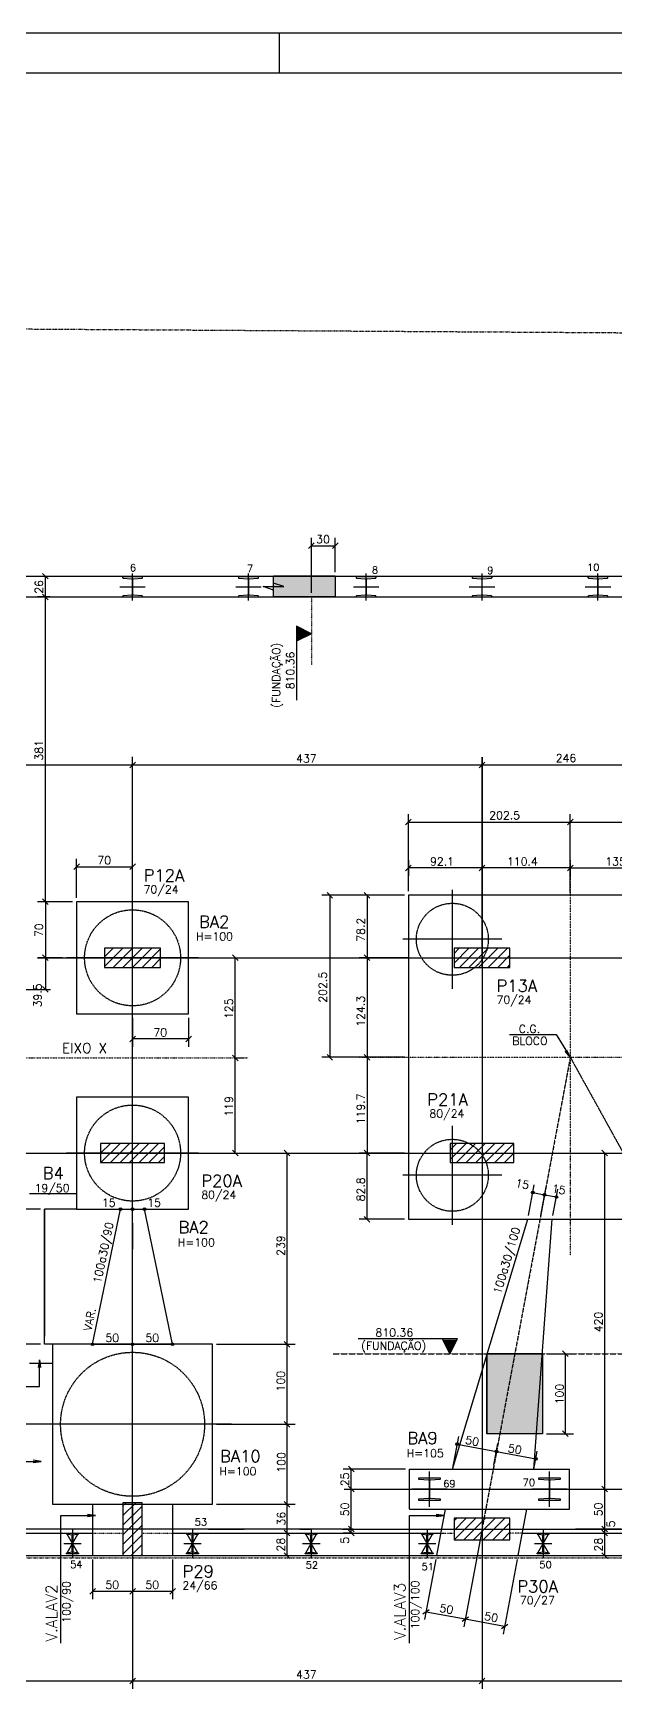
# Model space of a CAD drawing. Extents: x 1476 to 8419, y 491 to 3991.
# Drawn here: x 2855 to 3583, y 1927 to 3991 of the extents above; entities that cross this region are included whole.
import ezdxf

# ---------------------------------------------------------------- set-up
doc = ezdxf.new("R2010")
doc.units = 0
doc.header["$MEASUREMENT"] = 0
for name, pattern in [('ESTILO_TQS_0001', [1, 0.7, -0.3]), ('ESTILO_TQS_0003', [1.5, 0.5, -0.4, 0.1, -0.5]), ('ESTILO_TQS_0004', [2, 0.5, -0.4, 0.1, -0.4, 0.1, -0.5]), ('ESTILO_TQS_0005', [0.4, 0.3, -0.1])]:
    doc.linetypes.add(name, pattern=pattern)
for name, color, linetype in [('1', 1, 'CONTINUOUS'), ('2', 2, 'CONTINUOUS'), ('3', 3, 'CONTINUOUS'), ('4', 4, 'CONTINUOUS'), ('6', 6, 'CONTINUOUS'), ('7', 7, 'CONTINUOUS'), ('8', 8, 'CONTINUOUS'), ('9', 9, 'CONTINUOUS')]:
    doc.layers.add(name, color=color, linetype=linetype)
doc.styles.get("Standard").update_dxf_attribs({"font": 'ROMANS.SHX'})

msp = doc.modelspace()

# ---------------------------------------------------------------- linework, layer by layer
at = {"layer": '1', "linetype": 'Continuous'}
for p, q in [((2135.243498, 3311.858), (5280.567632, 3311.858)), ((2135.172214, 3285.858), (5279.108891, 3285.858)), ((2979.191, 2752.38764), (2979.191, 2917.32836)), ((3379.091, 2796.20523), (3379.091, 2919.91077)), ((3440.94377, 2858.058), (3317.23814, 2858.058)), ((3061.66136, 2834.858), (2896.72052, 2834.858)), ((2979.191, 2508.38764), (2979.191, 2673.32836)), ((3379.091, 2501.20523), (3379.091, 2624.91077)), ((3061.66136, 2590.858), (2896.72052, 2590.858)), ((3440.94377, 2563.058), (3317.23814, 2563.058)), ((2979.191115, 2128.15246), (2979.191115, 2375.56354)), ((3102.896655, 2251.858), (2855.485395, 2251.858)), ((2592.191, 2115.858), (2929.191115, 2115.858)), ((3029.191115, 2115.858), (3364.407314, 2115.858)), ((3466.11768, 2115.858), (3798.861799, 2115.858)), ((2557.191, 2087.858), (2967.191, 2087.858)), ((2991.191, 2087.858), (5771.408752, 2087.858))]:
    msp.add_line(p, q, dxfattribs=at)
msp.add_lwpolyline([(1475.633857, 490.679532), (8419.37979, 490.679532), (8419.37979, 3990.679532), (1475.633857, 3990.679532), (1475.633857, 490.679532)], dxfattribs=at)
at = {"layer": '2', "linetype": 'ESTILO_TQS_0003'}
for p, q in [((2668.026003, 3621.928393), (5894.646242, 3601.69005)), ((2401.704291, 2084.844574), (5872.187999, 2084.844574))]:
    msp.add_line(p, q, dxfattribs=at)
at = {"layer": '2', "linetype": 'Continuous'}
for p, q in [((3199.211585, 3346.40884), (3206.282653, 3353.479908)), ((3229.211585, 3346.40884), (3236.282653, 3353.479908)), ((2873.665854, 3308.322466), (2866.594786, 3315.393534)), ((2873.665854, 3282.322466), (2866.594786, 3289.393534)), ((2873.665854, 3282.322466), (2866.594786, 3289.393534)), ((2975.655466, 3072.33696), (2982.726534, 3079.408028)), ((2975.655466, 3072.33696), (2982.726534, 3079.408028)), ((3412.655466, 3072.33696), (3419.726534, 3079.408028)), ((3412.655466, 3072.33696), (3419.726534, 3079.408028)), ((3320.555466, 3000.985683), (3327.626534, 3008.05675)), ((3523.055466, 3000.985683), (3530.126534, 3008.05675)), ((3523.055466, 3000.985683), (3530.126534, 3008.05675)), ((2905.655466, 2945.181366), (2912.726534, 2952.252433)), ((2975.655466, 2945.181366), (2982.726534, 2952.252433)), ((3327.626534, 2950.799303), (3320.555466, 2943.728235)), ((3419.726534, 2950.799303), (3412.655466, 2943.728235)), ((3419.726534, 2950.799303), (3412.655466, 2943.728235)), ((3530.126534, 2950.799303), (3523.055466, 2943.728235)), ((3523.055466, 2943.728235), (3530.126534, 2950.799303)), ((3222.348446, 2916.593534), (3229.419514, 2909.522466)), ((3268.957812, 2916.593534), (3276.02888, 2909.522466)), ((2873.665854, 2901.322466), (2866.594786, 2908.393534)), ((2866.595366, 2908.393534), (2873.666434, 2901.322466)), ((2866.595366, 2838.393534), (2873.666434, 2831.322466)), ((2866.595366, 2838.393534), (2873.666434, 2831.322466)), ((3111.16934, 2831.322466), (3104.098272, 2838.393534)), ((3111.16934, 2831.322466), (3104.098272, 2838.393534)), ((3268.957812, 2838.393534), (3276.02888, 2831.322466)), ((3268.957812, 2838.393534), (3276.02888, 2831.322466)), ((2866.595366, 2798.893534), (2873.666434, 2791.822466)), ((2982.726534, 2737.132595), (2975.655466, 2730.061528)), ((3052.726534, 2737.132595), (3045.655466, 2730.061528)), ((3111.16934, 2706.322466), (3104.098272, 2713.393534)), ((3111.16934, 2706.322466), (3104.098272, 2713.393534)), ((3222.348446, 2714.093534), (3229.419514, 2707.022466)), ((3268.957812, 2714.093534), (3276.02888, 2707.022466)), ((3268.957812, 2714.093534), (3276.02888, 2707.022466)), ((3111.16934, 2587.322466), (3104.098272, 2594.393534)), ((3111.16934, 2587.322466), (3104.098272, 2594.393534)), ((3111.16934, 2587.322466), (3104.098272, 2594.393534)), ((3175.998687, 2587.322466), (3168.927619, 2594.393534)), ((3175.998687, 2587.322466), (3168.927619, 2594.393534)), ((3175.998687, 2587.322466), (3168.927619, 2594.393534)), ((3268.957812, 2594.393534), (3276.02888, 2587.322466)), ((3276.02888, 2587.322466), (3268.957812, 2594.393534)), ((3573.200164, 2587.322466), (3566.129096, 2594.393534)), ((3573.200164, 2587.322466), (3566.129096, 2594.393534)), ((3276.02888, 2504.522466), (3268.957812, 2511.593534)), ((3175.998687, 2348.322466), (3168.927619, 2355.393534)), ((3175.998687, 2348.322466), (3168.927619, 2355.393534)), ((3524.051813, 2336.525487), (3516.980745, 2343.596554)), ((3175.998687, 2248.322466), (3168.927619, 2255.393534)), ((3175.998687, 2248.322466), (3168.927619, 2255.393534)), ((3524.051813, 2236.526511), (3516.980745, 2243.597579)), ((3256.169619, 2192.322466), (3249.098551, 2199.393534)), ((3256.169619, 2167.322466), (3249.098551, 2174.393534)), ((3256.169619, 2167.322466), (3249.098551, 2174.393534)), ((3573.200164, 2167.322466), (3566.129096, 2174.393534)), ((3573.200164, 2167.322466), (3566.129096, 2174.393534)), ((3573.200164, 2167.322466), (3566.129096, 2174.393534)), ((3175.998687, 2148.322466), (3168.927619, 2155.393534)), ((3175.998687, 2148.322466), (3168.927619, 2155.393534)), ((3175.998687, 2112.322466), (3168.927619, 2119.393534)), ((3175.998687, 2112.322466), (3168.927619, 2119.393534)), ((3256.169619, 2117.322466), (3249.098551, 2124.393534)), ((3256.169619, 2117.322466), (3249.098551, 2124.393534)), ((3256.169619, 2112.322466), (3249.098551, 2119.393534)), ((3573.200164, 2117.322466), (3566.129096, 2124.393534)), ((3573.200164, 2117.322466), (3566.129096, 2124.393534)), ((3573.200164, 2112.322466), (3566.129096, 2119.393534)), ((3573.200164, 2112.322466), (3566.129096, 2119.393534)), ((3175.998687, 2084.322466), (3168.927619, 2091.393534)), ((3573.200164, 2084.322466), (3566.129096, 2091.393534)), ((2925.655581, 2039.677022), (2932.726649, 2046.74809)), ((2975.655466, 2039.677022), (2982.726534, 2046.74809)), ((2975.655466, 2039.677022), (2982.726534, 2046.74809)), ((3025.655581, 2039.677022), (3032.726649, 2046.74809)), ((3342.046238, 2014.834037), (3350.289746, 2020.494831)), ((3391.205006, 2005.702833), (3399.448514, 2011.363627)), ((3391.205006, 2005.702833), (3399.448514, 2011.363627)), ((3440.364365, 1996.57152), (3448.607873, 2002.232314)), ((2975.655466, 1927.592239), (2982.726534, 1934.663307)), ((2975.655466, 1927.592239), (2982.726534, 1934.663307)), ((3412.655466, 1927.592239), (3419.726534, 1934.663307)), ((3412.655466, 1927.592239), (3419.726534, 1934.663307))]:
    msp.add_line(p, q, dxfattribs=at)
for centre, radius in [((3479.678106, 2541.488461), 1.665), ((3479.678106, 2541.488461), 0.83), ((3494.422454, 2538.728025), 1.665), ((3494.422454, 2538.728025), 1.665), ((3494.422454, 2538.728025), 0.83), ((3494.422454, 2538.728025), 0.83), ((2964.191115, 2520.858), 1.665), ((2964.191115, 2520.858), 0.83), ((2979.191, 2520.858), 1.665), ((2979.191, 2520.858), 1.665), ((2979.191, 2520.858), 0.83), ((2979.191, 2520.858), 0.83), ((2994.191115, 2520.858), 1.665), ((2994.191115, 2520.858), 0.83), ((3509.166175, 2535.967706), 1.665), ((3509.166175, 2535.967706), 0.83), ((2929.191115, 2351.858), 1.665), ((2929.191115, 2351.858), 0.83), ((2979.191, 2351.858), 1.665), ((2979.191, 2351.858), 1.665), ((2979.191, 2351.858), 0.83), ((2979.191, 2351.858), 0.83), ((3029.191115, 2351.858), 1.665), ((3029.191115, 2351.858), 0.83), ((3385.189857, 2226.980431), 1.665), ((3385.189857, 2226.980431), 0.83), ((3434.21117, 2217.874778), 1.665), ((3434.21117, 2217.874778), 1.665), ((3434.21117, 2217.874778), 0.83), ((3434.21117, 2217.874778), 0.83), ((3483.508268, 2208.717897), 1.665), ((3483.508268, 2208.717897), 0.83)]:
    msp.add_circle(centre, radius, dxfattribs=at)
at = {"layer": '3', "linetype": 'Continuous'}
for p, q in [((3162.420141, 3990.679532), (3162.420141, 3940.680032)), ((3183.99711, 3249.35076), (3183.99711, 3157.069078)), ((3202.747119, 3239.97576), (3183.99711, 3249.35076)), ((3202.747119, 3239.97576), (3183.99711, 3230.600742)), ((3185.669324, 3231.43684), (3185.669324, 3248.514698)), ((3187.341485, 3232.272939), (3187.341485, 3247.678599)), ((3189.013681, 3233.109037), (3189.013681, 3246.842537)), ((3190.685842, 3233.945099), (3190.685842, 3246.006439)), ((3192.358002, 3234.781197), (3192.358038, 3245.170341)), ((3194.030199, 3235.617296), (3194.030199, 3244.334278)), ((3195.702404, 3236.453394), (3195.702368, 3243.49818)), ((3197.374609, 3237.289492), (3197.374565, 3242.662082)), ((3199.04677, 3238.12559), (3199.04677, 3241.825984)), ((3200.718931, 3238.961653), (3200.718931, 3240.989868)), ((2944.191, 2823.982847), (2967.066153, 2846.858)), ((2944.191, 2836.003662), (2955.045338, 2846.858)), ((2955.086968, 2822.858), (2979.086968, 2846.858)), ((2967.107783, 2822.858), (2991.107783, 2846.858)), ((2979.128599, 2822.858), (3003.128599, 2846.858)), ((2991.149414, 2822.858), (3014.191, 2845.899586)), ((3003.170229, 2822.858), (3014.191, 2833.878771)), ((3381.191, 2828.233497), (3399.815503, 2846.858)), ((3381.191, 2840.254312), (3387.794688, 2846.858)), ((3387.836318, 2822.858), (3411.836318, 2846.858)), ((3399.857133, 2822.858), (3423.857133, 2846.858)), ((3411.877949, 2822.858), (3435.877949, 2846.858)), ((3423.898764, 2822.858), (3447.898764, 2846.858)), ((3435.919579, 2822.858), (3451.191, 2838.129421)), ((3447.940395, 2822.858), (3451.191, 2826.108605)), ((2939.191, 2590.587357), (2951.461643, 2602.858)), ((2939.191, 2602.608172), (2939.440828, 2602.858)), ((2939.482458, 2578.858), (2963.482458, 2602.858)), ((2951.503274, 2578.858), (2975.503274, 2602.858)), ((2963.524089, 2578.858), (2987.524089, 2602.858)), ((2975.544904, 2578.858), (2999.544904, 2602.858)), ((2987.56572, 2578.858), (3011.56572, 2602.858)), ((3376.191, 2582.817192), (3396.231808, 2602.858)), ((3376.191, 2594.838007), (3384.210993, 2602.858)), ((3384.252624, 2578.858), (3408.252624, 2602.858)), ((3396.273439, 2578.858), (3420.273439, 2602.858)), ((3408.294254, 2578.858), (3432.294254, 2602.858)), ((3420.31507, 2578.858), (3444.31507, 2602.858)), ((3432.335885, 2578.858), (3456.191, 2602.713115)), ((2999.586535, 2578.858), (3019.191, 2598.462465)), ((3011.60735, 2578.858), (3019.191, 2586.44165)), ((3444.3567, 2578.858), (3456.191, 2590.6923)), ((2909.191, 2539.858), (2850.191, 2539.858)), ((2909.191, 2520.858), (2869.191, 2520.858)), ((2929.191115, 2351.858), (2964.191115, 2520.858)), ((3029.191115, 2351.858), (2994.191115, 2520.858)), ((3379.363334, 2195.858), (3473.419256, 2508.058)), ((3481.100686, 2195.858), (3503.940921, 2508.058)), ((3385.347172, 2358.812054), (3261.484886, 2358.812054)), ((3375.972172, 2340.062045), (3366.597154, 2358.812054)), ((3367.433253, 2357.13984), (3384.51111, 2357.13984)), ((3368.269351, 2355.467679), (3383.675012, 2355.467679)), ((3369.105449, 2353.795483), (3382.838949, 2353.795483)), ((3375.972172, 2340.062045), (3385.347172, 2358.812054)), ((2879.191, 2351.858), (2869.191, 2351.858)), ((3369.941512, 2352.123322), (3382.002851, 2352.123322)), ((3370.77761, 2350.451162), (3381.166753, 2350.451126)), ((3371.613708, 2348.778965), (3380.330691, 2348.778965)), ((3372.449806, 2347.10676), (3379.494592, 2347.106796)), ((3373.285904, 2345.434555), (3378.658494, 2345.434599)), ((3374.122002, 2343.762394), (3377.822396, 2343.762394)), ((3374.958065, 2342.090233), (3376.98628, 2342.090233)), ((2879.191, 2327.858), (2850.191, 2327.858)), ((3325.551542, 2195.858), (3525.551692, 2195.858)), ((3325.551542, 2145.858), (3325.551542, 2195.858)), ((3525.551692, 2145.858), (3525.551692, 2195.858)), ((2929.191115, 2151.858), (2929.191115, 2087.858)), ((2967.191, 2137.754746), (2983.294254, 2153.858)), ((2967.191, 2149.775561), (2971.273439, 2153.858)), ((2967.191, 2125.73393), (2991.191, 2149.73393)), ((3029.191115, 2151.858), (3029.191115, 2087.858)), ((2967.191, 2113.713115), (2991.191, 2137.713115)), ((2967.191, 2101.6923), (2991.191, 2125.6923)), ((3325.551542, 2145.858), (3525.551692, 2145.858)), ((3369.979729, 2145.858), (3359.206393, 2087.858)), ((3381.191, 2119.005396), (3396.543604, 2134.358)), ((3381.191, 2131.026211), (3384.522789, 2134.358)), ((3381.56442, 2107.358), (3408.56442, 2134.358)), ((3393.585235, 2107.358), (3420.585235, 2134.358)), ((3405.60605, 2107.358), (3432.60605, 2134.358)), ((3417.626866, 2107.358), (3444.626866, 2134.358)), ((3429.647681, 2107.358), (3451.191, 2128.901319)), ((3471.690084, 2145.858), (3460.916769, 2087.858)), ((2967.191, 2089.671485), (2991.191, 2113.671485)), ((3441.668496, 2107.358), (3451.191, 2116.880504)), ((2977.398331, 2087.858), (2991.191, 2101.650669)), ((2989.419146, 2087.858), (2991.191, 2089.629854))]:
    msp.add_line(p, q, dxfattribs=at)
at = {"layer": '3', "linetype": 'ESTILO_TQS_0004'}
for p, q in [((3202.747119, 3285.858), (3202.747119, 3200.787316)), ((3526.591, 2956.848067), (3526.591, 2463.261838)), ((3262.493346, 2710.558), (3836.359533, 2710.558)), ((2929.191115, 2115.858), (2967.191, 2115.858)), ((2991.191, 2115.858), (3029.191115, 2115.858)), ((3364.407314, 2115.858), (3381.191, 2115.858)), ((3466.11768, 2115.858), (3451.191, 2115.858))]:
    msp.add_line(p, q, dxfattribs=at)
at = {"layer": '3', "linetype": 'Continuous'}
for points in [[(3729.091, 2508.058), (3729.091, 2913.058), (3324.091, 2913.058), (3324.091, 2508.058), (3729.091, 2508.058)], [(3049.191, 2764.858), (3049.191, 2904.858), (2909.191, 2904.858), (2909.191, 2764.858), (3049.191, 2764.858)], [(3049.191, 2520.858), (3049.191, 2660.858), (2909.191, 2660.858), (2909.191, 2520.858), (3049.191, 2520.858)], [(2869.191, 2351.858), (2869.191, 2520.858), (2869.191, 2361.858)], [(2879.191, 2151.858), (3079.191, 2151.858), (3079.191, 2351.858), (2879.191, 2351.858), (2879.191, 2151.858)]]:
    msp.add_lwpolyline(points, dxfattribs=at)
at = {"layer": '3', "linetype": 'ESTILO_TQS_0001'}
for centre, radius in [((2979.191, 2834.858), 60), ((3379.091, 2858.058), 45), ((2979.191, 2590.858), 60), ((3379.091, 2563.058), 45), ((2979.191115, 2251.858), 90)]:
    msp.add_circle(centre, radius, dxfattribs=at)
at = {"layer": '6', "linetype": 'Continuous'}
for p, q in [((2991.690986, 3310.863803), (2966.690986, 3310.863803)), ((2966.690986, 3310.863803), (2966.690986, 3310.109715)), ((2967.173917, 3309.501076), (2978.314555, 3308.436529)), ((2978.797486, 3307.829033), (2978.797486, 3288.899715)), ((2979.190986, 3281.514998), (2979.190986, 3315.212608)), ((2979.584486, 3288.899715), (2979.584486, 3307.82789)), ((2980.067417, 3308.436529), (2991.208055, 3309.501076)), ((2991.690986, 3310.109715), (2991.690986, 3310.863803)), ((3136.690986, 3310.865248), (3111.690986, 3310.865248)), ((3111.690986, 3310.865248), (3111.690986, 3310.111161)), ((3112.173917, 3309.502522), (3123.314555, 3308.437974)), ((3123.797486, 3307.830479), (3123.797486, 3288.901161)), ((3124.190986, 3281.516443), (3124.190986, 3315.214053)), ((3124.584486, 3288.901161), (3124.584486, 3307.829335)), ((3125.067417, 3308.437974), (3136.208055, 3309.502522)), ((3136.690986, 3310.111161), (3136.690986, 3310.865248)), ((3232.747119, 3311.858), (3155.514566, 3311.858)), ((3232.747119, 3311.858), (3232.747119, 3285.858)), ((3283.690986, 3310.866714), (3258.690986, 3310.866714)), ((3258.690986, 3310.866714), (3258.690986, 3310.112627)), ((3259.173917, 3309.503988), (3270.314555, 3308.43944)), ((3270.797486, 3307.831944), (3270.797486, 3288.902627)), ((3271.190986, 3281.517909), (3271.190986, 3315.215519)), ((3271.584486, 3288.902627), (3271.584486, 3307.830801)), ((3272.067417, 3308.43944), (3283.208055, 3309.503988)), ((3283.690986, 3310.112627), (3283.690986, 3310.866714)), ((3428.690986, 3310.86816), (3403.690986, 3310.86816)), ((3403.690986, 3310.86816), (3403.690986, 3310.114072)), ((3404.173917, 3309.505433), (3415.314555, 3308.440886)), ((3415.797486, 3307.83339), (3415.797486, 3288.904072)), ((3416.190986, 3281.519355), (3416.190986, 3315.216965)), ((3416.584486, 3288.904072), (3416.584486, 3307.832247)), ((3417.067417, 3308.440886), (3428.208055, 3309.505433)), ((3428.690986, 3310.114072), (3428.690986, 3310.86816)), ((3573.690986, 3310.869605), (3548.690986, 3310.869605)), ((3548.690986, 3310.869605), (3548.690986, 3310.115518)), ((3549.173917, 3309.506879), (3560.314555, 3308.442331)), ((3560.797486, 3307.834836), (3560.797486, 3288.905518)), ((3561.190986, 3281.5208), (3561.190986, 3315.21841)), ((3561.584486, 3288.905518), (3561.584486, 3307.833692)), ((3562.067417, 3308.442331), (3573.208055, 3309.506879)), ((3573.690986, 3310.115518), (3573.690986, 3310.869605)), ((2963.282017, 3298.363803), (2995.099956, 3298.363803)), ((2966.690986, 3286.61789), (2966.690986, 3285.863803)), ((2966.690986, 3285.863803), (2991.690986, 3285.863803)), ((2978.314555, 3288.291076), (2967.173917, 3287.226529)), ((2991.208055, 3287.226529), (2980.067417, 3288.291076)), ((2991.690986, 3285.863803), (2991.690986, 3286.61789)), ((3108.282017, 3298.365248), (3140.099956, 3298.365248)), ((3111.690986, 3286.619335), (3111.690986, 3285.865248)), ((3111.690986, 3285.865248), (3136.690986, 3285.865248)), ((3123.314555, 3288.292522), (3112.173917, 3287.227974)), ((3136.208055, 3287.227974), (3125.067417, 3288.292522)), ((3136.690986, 3285.865248), (3136.690986, 3286.619335)), ((3232.747119, 3285.858), (3155.514566, 3285.858)), ((3255.282017, 3298.366714), (3287.099956, 3298.366714)), ((3258.690986, 3286.620801), (3258.690986, 3285.866714)), ((3258.690986, 3285.866714), (3283.690986, 3285.866714)), ((3270.314555, 3288.293988), (3259.173917, 3287.22944)), ((3283.208055, 3287.22944), (3272.067417, 3288.293988)), ((3283.690986, 3285.866714), (3283.690986, 3286.620801)), ((3400.282017, 3298.36816), (3432.099956, 3298.36816)), ((3403.690986, 3286.622247), (3403.690986, 3285.86816)), ((3403.690986, 3285.86816), (3428.690986, 3285.86816)), ((3415.314555, 3288.295433), (3404.173917, 3287.230886)), ((3428.208055, 3287.230886), (3417.067417, 3288.295433)), ((3428.690986, 3285.86816), (3428.690986, 3286.622247)), ((3545.282016, 3298.369605), (3577.099956, 3298.369605)), ((3548.690986, 3286.623692), (3548.690986, 3285.869605)), ((3548.690986, 3285.869605), (3573.690986, 3285.869605)), ((3560.314555, 3288.296879), (3549.173917, 3287.232331)), ((3573.208055, 3287.232331), (3562.067417, 3288.296879)), ((3573.690986, 3285.869605), (3573.690986, 3286.623692)), ((3491.759678, 2340.062045), (3422.054654, 2340.062045)), ((3422.054654, 2340.062045), (3422.054654, 2240.062045)), ((3491.759678, 2340.062045), (3491.759678, 2240.062045)), ((3491.759678, 2240.062045), (3422.054654, 2240.062045)), ((3350.551542, 2148.782986), (3350.551542, 2192.933014)), ((3350.551542, 2148.782986), (3350.551542, 2192.933014)), ((3500.551692, 2148.782986), (3500.551692, 2192.933014)), ((3500.551692, 2148.782986), (3500.551692, 2192.933014)), ((3372.626557, 2170.858), (3328.476528, 2170.858)), ((3364.324882, 2184.613), (3336.778202, 2184.613)), ((3336.778202, 2184.613), (3336.778202, 2183.921502)), ((3337.22105, 2183.36338), (3349.729515, 2182.38719)), ((3350.172363, 2181.830116), (3350.172363, 2159.886932)), ((3350.894042, 2159.886932), (3350.894042, 2181.829068)), ((3351.33689, 2182.38719), (3363.882035, 2183.36338)), ((3364.324882, 2183.921502), (3364.324882, 2184.613)), ((3522.626706, 2170.858), (3478.476678, 2170.858)), ((3514.325032, 2184.613), (3486.778352, 2184.613)), ((3486.778352, 2184.613), (3486.778352, 2183.921502)), ((3487.2212, 2183.36338), (3499.729665, 2182.38719)), ((3500.172512, 2181.830116), (3500.172512, 2159.886932)), ((3500.894191, 2159.886932), (3500.894191, 2181.829068)), ((3501.337039, 2182.38719), (3513.882184, 2183.36338)), ((3514.325032, 2183.921502), (3514.325032, 2184.613)), ((3336.778202, 2157.794498), (3336.778202, 2157.103)), ((3336.778202, 2157.103), (3364.324882, 2157.103)), ((3349.729515, 2159.32881), (3337.22105, 2158.35262)), ((3363.882035, 2158.35262), (3351.33689, 2159.32881)), ((3364.324882, 2157.103), (3364.324882, 2157.794498)), ((3486.778352, 2157.794498), (3486.778352, 2157.103)), ((3486.778352, 2157.103), (3514.325032, 2157.103)), ((3499.729665, 2159.32881), (3487.2212, 2158.35262)), ((3513.882184, 2158.35262), (3501.337039, 2159.32881)), ((3514.325032, 2157.103), (3514.325032, 2157.794498)), ((2896.691, 2115.093012), (2896.691, 2115.847099)), ((2896.691, 2115.847099), (2911.691, 2115.847099)), ((2903.314569, 2113.419825), (2897.173931, 2114.484373)), ((2897.547492, 2091.274586), (2910.834508, 2114.419612)), ((2910.834508, 2091.274586), (2897.547492, 2114.419612)), ((2903.7975, 2092.881869), (2903.7975, 2112.811186)), ((2904.191, 2120.195904), (2904.191, 2085.498294)), ((2904.5845, 2112.811186), (2904.5845, 2092.883012)), ((2911.208069, 2114.484373), (2905.067431, 2113.419825)), ((2911.691, 2115.847099), (2911.691, 2115.093012)), ((3046.691, 2115.093012), (3046.691, 2115.847099)), ((3046.691, 2115.847099), (3061.691, 2115.847099)), ((3053.314569, 2113.419825), (3047.173931, 2114.484373)), ((3047.547492, 2091.274586), (3060.834508, 2114.419612)), ((3060.834508, 2091.274586), (3047.547492, 2114.419612)), ((3053.7975, 2092.881869), (3053.7975, 2112.811186)), ((3054.191, 2120.195904), (3054.191, 2085.498294)), ((3054.5845, 2112.811186), (3054.5845, 2092.883012)), ((3061.208069, 2114.484373), (3055.067431, 2113.419825)), ((3061.691, 2115.847099), (3061.691, 2115.093012)), ((3195.190253, 2115.081568), (3195.190253, 2115.835655)), ((3195.190253, 2115.835655), (3210.190253, 2115.835655)), ((3201.813822, 2113.408381), (3195.673184, 2114.472929)), ((3196.046745, 2091.263142), (3209.33376, 2114.408168)), ((3209.33376, 2091.263142), (3196.046745, 2114.408168)), ((3202.296753, 2092.870425), (3202.296753, 2112.799742)), ((3202.690253, 2120.18446), (3202.690253, 2085.48685)), ((3203.083753, 2112.799742), (3203.083753, 2092.871568)), ((3209.707322, 2114.472929), (3203.566684, 2113.408381)), ((3210.190253, 2115.835655), (3210.190253, 2115.081568)), ((3340.190253, 2115.081568), (3340.190253, 2115.835655)), ((3340.190253, 2115.835655), (3355.190253, 2115.835655)), ((3346.813822, 2113.408381), (3340.673184, 2114.472929)), ((3341.046745, 2091.263142), (3354.33376, 2114.408168)), ((3354.33376, 2091.263142), (3341.046745, 2114.408168)), ((3347.296753, 2092.870425), (3347.296753, 2112.799742)), ((3347.690253, 2120.18446), (3347.690253, 2085.48685)), ((3348.083753, 2112.799742), (3348.083753, 2092.871568)), ((3354.707322, 2114.472929), (3348.566684, 2113.408381)), ((3355.190253, 2115.835655), (3355.190253, 2115.081568)), ((3485.200718, 2115.10434), (3485.200718, 2115.858427)), ((3485.200718, 2115.858427), (3500.200718, 2115.858427)), ((3491.824287, 2113.431153), (3485.683649, 2114.495701)), ((3486.057211, 2091.285914), (3499.344226, 2114.43094)), ((3499.344226, 2091.285914), (3486.057211, 2114.43094)), ((3492.307218, 2092.893197), (3492.307218, 2112.822514)), ((3492.700718, 2120.207232), (3492.700718, 2085.509622)), ((3493.094218, 2112.822514), (3493.094218, 2092.89434)), ((3499.717787, 2114.495701), (3493.577149, 2113.431153)), ((3500.200718, 2115.858427), (3500.200718, 2115.10434)), ((2893.28203, 2102.847099), (2915.09997, 2102.847099)), ((2896.691, 2089.847099), (2896.691, 2090.601186)), ((2911.691, 2089.847099), (2896.691, 2089.847099)), ((2897.173931, 2091.209825), (2903.314569, 2092.274373)), ((2905.067431, 2092.274373), (2911.208069, 2091.209825)), ((2911.691, 2090.601186), (2911.691, 2089.847099)), ((3043.28203, 2102.847099), (3065.09997, 2102.847099)), ((3046.691, 2089.847099), (3046.691, 2090.601186)), ((3061.691, 2089.847099), (3046.691, 2089.847099)), ((3047.173931, 2091.209825), (3053.314569, 2092.274373)), ((3055.067431, 2092.274373), (3061.208069, 2091.209825)), ((3061.691, 2090.601186), (3061.691, 2089.847099)), ((3191.781283, 2102.835655), (3213.599222, 2102.835655)), ((3195.190253, 2089.835655), (3195.190253, 2090.589742)), ((3210.190253, 2089.835655), (3195.190253, 2089.835655)), ((3195.673184, 2091.198381), (3201.813822, 2092.262929)), ((3203.566684, 2092.262929), (3209.707322, 2091.198381)), ((3210.190253, 2090.589742), (3210.190253, 2089.835655)), ((3336.781283, 2102.835655), (3358.599222, 2102.835655)), ((3340.190253, 2089.835655), (3340.190253, 2090.589742)), ((3355.190253, 2089.835655), (3340.190253, 2089.835655)), ((3340.673184, 2091.198381), (3346.813822, 2092.262929)), ((3348.566684, 2092.262929), (3354.707322, 2091.198381)), ((3355.190253, 2090.589742), (3355.190253, 2089.835655)), ((3481.791749, 2102.858427), (3503.609688, 2102.858427)), ((3485.200718, 2089.858427), (3485.200718, 2090.612514)), ((3500.200718, 2089.858427), (3485.200718, 2089.858427)), ((3485.683649, 2091.221153), (3491.824287, 2092.285701)), ((3493.577149, 2092.285701), (3499.717787, 2091.221153)), ((3500.200718, 2090.612514), (3500.200718, 2089.858427))]:
    msp.add_line(p, q, dxfattribs=at)
msp.add_lwpolyline([(1625.636324, 540.681107), (8369.384196, 540.681107), (8369.384196, 3940.680032), (1625.636324, 3940.680032), (1625.636324, 540.681107)], dxfattribs=at)
for centre, radius, start, end in [((2967.315986, 3310.109715), 0.625, 180, 256.861226), ((2978.172485, 3307.827888), 0.625002, 359.895004, 76.861148), ((2980.209486, 3307.82789), 0.625, 103.138774, 180), ((2991.065986, 3310.109715), 0.625, 283.138774, 0), ((3112.315986, 3310.111161), 0.625, 180, 256.861226), ((3123.172485, 3307.829333), 0.625002, 359.895004, 76.861148), ((3125.209486, 3307.829335), 0.625, 103.138774, 180), ((3136.065986, 3310.111161), 0.625, 283.138774, 0), ((3259.315986, 3310.112627), 0.625, 180, 256.861226), ((3270.172485, 3307.830799), 0.625002, 359.895004, 76.861148), ((3272.209486, 3307.830801), 0.625, 103.138774, 180), ((3283.065986, 3310.112627), 0.625, 283.138774, 0), ((3404.315986, 3310.114072), 0.625, 180, 256.861226), ((3415.172485, 3307.832245), 0.625002, 359.895004, 76.861148), ((3417.209486, 3307.832247), 0.625, 103.138774, 180), ((3428.065986, 3310.114072), 0.625, 283.138774, 0), ((3549.315986, 3310.115518), 0.625, 180, 256.861226), ((3560.172485, 3307.83369), 0.625002, 359.895004, 76.861148), ((3562.209486, 3307.833692), 0.625, 103.138774, 180), ((3573.065986, 3310.115518), 0.625, 283.138774, 0), ((2967.315986, 3286.61789), 0.625, 103.138774, 180), ((2978.172486, 3288.899715), 0.625, 283.138774, 0), ((2980.209486, 3288.899715), 0.625, 180, 256.861226), ((2991.065986, 3286.61789), 0.625, 0, 76.861226), ((3112.315986, 3286.619335), 0.625, 103.138774, 180), ((3123.172486, 3288.901161), 0.625, 283.138774, 0), ((3125.209486, 3288.901161), 0.625, 180, 256.861226), ((3136.065986, 3286.619335), 0.625, 0, 76.861226), ((3259.315986, 3286.620801), 0.625, 103.138774, 180), ((3270.172486, 3288.902627), 0.625, 283.138774, 0), ((3272.209486, 3288.902627), 0.625, 180, 256.861226), ((3283.065986, 3286.620801), 0.625, 0, 76.861226), ((3404.315986, 3286.622247), 0.625, 103.138774, 180), ((3415.172486, 3288.904072), 0.625, 283.138774, 0), ((3417.209486, 3288.904072), 0.625, 180, 256.861226), ((3428.065986, 3286.622247), 0.625, 0, 76.861226), ((3549.315986, 3286.623692), 0.625, 103.138774, 180), ((3560.172486, 3288.905518), 0.625, 283.138774, 0), ((3562.209486, 3288.905518), 0.625, 180, 256.861226), ((3573.065986, 3286.623692), 0.625, 0, 76.861226), ((3337.351327, 2183.921502), 0.573125, 180, 256.861226), ((3349.599237, 2181.829066), 0.573127, 359.895004, 76.861148), ((3351.467167, 2181.829068), 0.573125, 103.138774, 180), ((3363.751757, 2183.921502), 0.573125, 283.138774, 0), ((3487.351477, 2183.921502), 0.573125, 180, 256.861226), ((3499.599386, 2181.829066), 0.573127, 359.895004, 76.861148), ((3501.467316, 2181.829068), 0.573125, 103.138774, 180), ((3513.751907, 2183.921502), 0.573125, 283.138774, 0), ((3337.351327, 2157.794498), 0.573125, 103.138774, 180), ((3349.599238, 2159.886932), 0.573125, 283.138774, 0), ((3351.467167, 2159.886932), 0.573125, 180, 256.861226), ((3363.751757, 2157.794498), 0.573125, 0, 76.861226), ((3487.351477, 2157.794498), 0.573125, 103.138774, 180), ((3499.599387, 2159.886932), 0.573125, 283.138774, 0), ((3501.467316, 2159.886932), 0.573125, 180, 256.861226), ((3513.751907, 2157.794498), 0.573125, 0, 76.861226), ((2897.316, 2115.093012), 0.625, 180, 256.861226), ((2903.1725, 2112.811186), 0.625, 0, 76.861226), ((2905.2095, 2112.811186), 0.625, 103.138774, 180), ((2911.066, 2115.093012), 0.625, 283.138774, 0), ((3047.316, 2115.093012), 0.625, 180, 256.861226), ((3053.1725, 2112.811186), 0.625, 0, 76.861226), ((3055.2095, 2112.811186), 0.625, 103.138774, 180), ((3061.066, 2115.093012), 0.625, 283.138774, 0), ((3195.815253, 2115.081568), 0.625, 180, 256.861226), ((3201.671753, 2112.799742), 0.625, 0, 76.861226), ((3203.708753, 2112.799742), 0.625, 103.138774, 180), ((3209.565253, 2115.081568), 0.625, 283.138774, 0), ((3340.815253, 2115.081568), 0.625, 180, 256.861226), ((3346.671753, 2112.799742), 0.625, 0, 76.861226), ((3348.708753, 2112.799742), 0.625, 103.138774, 180), ((3354.565253, 2115.081568), 0.625, 283.138774, 0), ((3485.825718, 2115.10434), 0.625, 180, 256.861226), ((3491.682218, 2112.822514), 0.625, 0, 76.861226), ((3493.719218, 2112.822514), 0.625, 103.138774, 180), ((3499.575718, 2115.10434), 0.625, 283.138774, 0), ((2897.316, 2090.601186), 0.625, 103.138774, 180), ((2903.172499, 2092.883014), 0.625002, 283.138852, 0.104996), ((2905.2095, 2092.883012), 0.625, 180, 256.861226), ((2911.066, 2090.601186), 0.625, 0, 76.861226), ((3047.316, 2090.601186), 0.625, 103.138774, 180), ((3053.172499, 2092.883014), 0.625002, 283.138852, 0.104996), ((3055.2095, 2092.883012), 0.625, 180, 256.861226), ((3061.066, 2090.601186), 0.625, 0, 76.861226), ((3195.815253, 2090.589742), 0.625, 103.138774, 180), ((3201.671751, 2092.87157), 0.625002, 283.138852, 0.104996), ((3203.708753, 2092.871568), 0.625, 180, 256.861226), ((3209.565253, 2090.589742), 0.625, 0, 76.861226), ((3340.815253, 2090.589742), 0.625, 103.138774, 180), ((3346.671751, 2092.87157), 0.625002, 283.138852, 0.104996), ((3348.708753, 2092.871568), 0.625, 180, 256.861226), ((3354.565253, 2090.589742), 0.625, 0, 76.861226), ((3485.825718, 2090.612514), 0.625, 103.138774, 180), ((3491.682217, 2092.894342), 0.625002, 283.138852, 0.104996), ((3493.719218, 2092.89434), 0.625, 180, 256.861226), ((3499.575718, 2090.612514), 0.625, 0, 76.861226)]:
    msp.add_arc(centre, radius, start, end, dxfattribs=at)
at = {"layer": '7', "linetype": 'Continuous'}
for points in [[(2944.191, 2822.858), (3014.191, 2822.858), (3014.191, 2846.858), (2944.191, 2846.858), (2944.191, 2822.858)], [(3381.191, 2822.858), (3451.191, 2822.858), (3451.191, 2846.858), (3381.191, 2846.858), (3381.191, 2822.858)], [(2939.191, 2578.858), (3019.191, 2578.858), (3019.191, 2602.858), (2939.191, 2602.858), (2939.191, 2578.858)], [(3376.191, 2578.858), (3456.191, 2578.858), (3456.191, 2602.858), (3376.191, 2602.858), (3376.191, 2578.858)], [(2967.191, 2087.858), (2991.191, 2087.858), (2991.191, 2153.858), (2967.191, 2153.858), (2967.191, 2087.858)], [(3381.191, 2107.358), (3451.191, 2107.358), (3451.191, 2134.358), (3381.191, 2134.358), (3381.191, 2107.358)]]:
    msp.add_lwpolyline(points, dxfattribs=at)
at = {"layer": '8', "linetype": 'Continuous'}
for points in [[(3232.747119, 3285.858), (3155.514566, 3285.858), (3155.514566, 3311.858), (3232.747119, 3311.858), (3232.747119, 3285.858)], [(3422.054654, 2340.062045), (3491.759678, 2340.062045), (3491.759678, 2240.062045), (3422.054654, 2240.062045), (3422.054654, 2340.062045)]]:
    msp.add_lwpolyline(points, dxfattribs=at)
for points in [[(3155.514566, 3285.858), (3155.514566, 3311.858), (3232.747119, 3285.858)], [(3155.514566, 3311.858), (3232.747119, 3311.858), (3232.747119, 3285.858)], [(3232.747119, 3285.858), (3232.747119, 3285.858), (3232.747119, 3311.858)], [(3422.054654, 2340.062045), (3491.759678, 2340.062045), (3491.759678, 2240.062045)], [(3422.054654, 2340.062045), (3491.759678, 2240.062045), (3422.054654, 2240.062045)], [(3422.054654, 2340.062045), (3422.054654, 2240.062045), (3422.054654, 2340.062045)]]:
    msp.add_solid(points, dxfattribs=at)
at = {"layer": '9', "linetype": 'Continuous'}
for p, q in [((3202.747119, 3290.858), (3202.747119, 3359.944374)), ((3202.747119, 3349.944374), (3232.747119, 3349.944374)), ((3232.747119, 3316.858), (3232.747119, 3359.944374)), ((2870.13032, 3285.858), (2870.13032, 3311.858)), ((2875.574925, 3285.858), (2860.13032, 3285.858)), ((2870.13032, 2904.858), (2870.13032, 3285.858)), ((2542.191, 3075.872494), (2979.191, 3075.872494)), ((2979.191, 2148.858), (2979.191, 3085.872494)), ((2979.191, 3075.872494), (3416.191, 3075.872494)), ((3416.191, 3075.872494), (3662.191, 3075.872494)), ((3324.091, 2918.058), (3324.091, 3014.521217)), ((3526.591, 2916.658), (3526.591, 3014.521217)), ((3324.091, 3004.521217), (3526.591, 3004.521217)), ((3526.591, 3004.521217), (3729.091, 3004.521217)), ((3416.191, 2983.221651), (3416.191, 2937.263769)), ((2909.191, 2909.858), (2909.191, 2958.716899)), ((2979.191, 2909.858), (2979.191, 2958.716899)), ((3324.091, 2956.891584), (3324.091, 2937.263769)), ((3416.191, 2966.397247), (3416.191, 2957.263769)), ((3526.591, 2956.848067), (3526.591, 2957.263769)), ((3526.591, 2952.263769), (3526.591, 2937.263769)), ((2909.191, 2948.716899), (2979.191, 2948.716899)), ((3416.191, 2947.263769), (3324.091, 2947.263769)), ((3526.591, 2947.263769), (3416.191, 2947.263769)), ((3526.591, 2947.263769), (3662.191, 2947.263769)), ((3319.091, 2913.058), (3215.88398, 2913.058)), ((3225.88398, 2913.058), (3225.88398, 2710.558)), ((3319.091, 2913.058), (3262.493346, 2913.058)), ((3272.493346, 2913.058), (3272.493346, 2834.858)), ((2899.191, 2904.858), (2860.13032, 2904.858)), ((2904.191, 2904.858), (2860.1309, 2904.858)), ((2870.1309, 2904.858), (2870.1309, 2834.858)), ((2891.720526, 2834.858), (2860.1309, 2834.858)), ((2860.186681, 2834.858), (3456.191, 2834.858)), ((2870.1309, 2834.858), (2870.1309, 2795.358)), ((3107.633806, 2709.858), (3107.633806, 2834.858)), ((3323.891, 2834.858), (3262.493346, 2834.858)), ((3288.309626, 2834.858), (3262.493346, 2834.858)), ((3272.493346, 2834.858), (3272.493346, 2710.558)), ((3416.191, 2827.858), (3416.191, 2120.858)), ((3456.191, 2834.858), (3960.350798, 2834.858)), ((2507.191, 2795.358), (2876.596043, 2795.358)), ((2979.191, 2759.858), (2979.191, 2723.597062)), ((3049.191, 2759.858), (3049.191, 2723.597062)), ((3049.191, 2733.597062), (2979.191, 2733.597062)), ((3107.633806, 2590.858), (3107.633806, 2709.858)), ((3108.012188, 2709.858), (3117.633806, 2709.858)), ((3319.091, 2710.558), (3215.88398, 2710.558)), ((3273.98868, 2710.558), (3262.493346, 2710.558)), ((3272.493346, 2710.558), (3272.493346, 2590.858)), ((2834.258958, 2590.858), (3533.116337, 2590.858)), ((3172.463153, 2351.858), (3172.463153, 2590.858)), ((3278.71256, 2590.858), (3262.493346, 2590.858)), ((3319.091, 2590.858), (3262.493346, 2590.858)), ((3272.493346, 2508.058), (3272.493346, 2590.858)), ((3533.116337, 2590.858), (3952.357882, 2590.858)), ((3559.160808, 2590.858), (3579.66463, 2590.858)), ((3569.66463, 2170.858), (3569.66463, 2590.858)), ((3474.339369, 2512.97261), (3481.518332, 2551.317681)), ((3479.678106, 2541.488461), (3494.422454, 2538.728025)), ((3489.600526, 2512.97261), (3496.262681, 2548.557245)), ((3494.422454, 2538.728025), (3509.166175, 2535.967706)), ((3504.861034, 2512.97261), (3511.006401, 2545.796926)), ((2864.191, 2520.858), (2778.828212, 2520.858)), ((2964.191115, 2520.858), (2979.191, 2520.858)), ((2979.191, 2520.858), (2994.191115, 2520.858)), ((2979.191, 2503.38764), (2979.191, 2470.828711)), ((3319.091, 2508.058), (3262.493346, 2508.058)), ((2864.191, 2351.858), (2778.828212, 2351.858)), ((2929.191115, 2351.858), (2979.191, 2351.858)), ((2979.191, 2351.858), (3029.191115, 2351.858)), ((3084.191, 2351.858), (3182.463153, 2351.858)), ((3172.463153, 2251.858), (3172.463153, 2351.858)), ((3496.759678, 2340.061021), (3530.516279, 2340.061021)), ((3520.516279, 2240.062045), (3520.516279, 2340.061021)), ((2874.191, 2251.858), (2778.828212, 2251.858)), ((3084.191, 2251.858), (3182.463153, 2251.858)), ((3172.463153, 2151.858), (3172.463153, 2251.858)), ((3379.217695, 2195.073895), (3387.01614, 2236.735362)), ((3496.759678, 2240.062045), (3530.516279, 2240.062045)), ((3385.052411, 2227.005962), (3434.21117, 2217.874778)), ((3431.034704, 2200.773913), (3436.037421, 2227.706604)), ((3434.21117, 2217.874778), (3483.508268, 2208.717897)), ((3481.100686, 2195.858), (3485.276494, 2218.162893)), ((3320.551542, 2195.858), (3242.634085, 2195.858)), ((3252.634085, 2170.858), (3252.634085, 2195.858)), ((3243.674891, 2170.858), (4135.263358, 2170.858)), ((3248.674891, 2170.858), (3262.634085, 2170.858)), ((3252.634085, 2120.858), (3252.634085, 2170.858)), ((3569.66463, 2120.858), (3569.66463, 2170.858)), ((2979.191, 2148.858), (2979.191, 1921.127773)), ((3084.191, 2151.858), (3182.463153, 2151.858)), ((3172.463153, 2115.858), (3172.463153, 2151.858)), ((3416.191, 2129.358), (3416.191, 1921.127773)), ((3241.480825, 2120.858), (2695.388435, 2120.858)), ((3074.082311, 2120.858), (3118.673091, 2120.858)), ((3172.463153, 2087.858), (3172.463153, 2115.858)), ((3188.286737, 2120.858), (3202.928579, 2120.858)), ((3241.480825, 2120.858), (4165.254573, 2120.858)), ((3254.985598, 2120.858), (3242.634085, 2120.858)), ((3254.732098, 2115.858), (3242.634085, 2115.858)), ((3252.634085, 2115.858), (3252.634085, 2120.858)), ((3416.191, 2120.858), (3393.500506, 1998.701404)), ((3590.124939, 2120.858), (3533.116337, 2120.858)), ((3569.66463, 2115.858), (3569.66463, 2120.858)), ((3569.66463, 2087.858), (3569.66463, 2115.858)), ((2929.191115, 2082.858), (2929.191115, 2033.212556)), ((3029.191115, 2082.858), (3029.191115, 2033.212556)), ((3358.293266, 2082.942087), (3344.341738, 2007.832608)), ((3460.003642, 2082.942087), (3442.659865, 1989.570091)), ((2929.191115, 2043.212556), (2979.191, 2043.212556)), ((2979.191, 2052.652802), (2979.191, 2033.212556)), ((2979.191, 2043.212556), (3029.191115, 2043.212556)), ((3346.167992, 2017.664434), (3395.32676, 2008.53323)), ((3395.32676, 2008.53323), (3444.486119, 1999.401917)), ((2542.191, 1931.127773), (2979.191, 1931.127773)), ((2979.191, 1931.127773), (3416.191, 1931.127773)), ((3416.191, 1931.127773), (3853.191, 1931.127773))]:
    msp.add_line(p, q, dxfattribs=at)
at = {"layer": '9', "linetype": 'ESTILO_TQS_0004'}
msp.add_line((1923.998097, 2709.858), (3124.151569, 2709.858), dxfattribs=at)
at = {"layer": '9', "linetype": 'ESTILO_TQS_0005'}
for p, q in [((3526.591, 2710.558), (3416.191, 2120.858)), ((3526.591, 2710.558), (3853.191, 2120.858)), ((3230.253018, 2340.062045), (4383.402999, 2340.062045))]:
    msp.add_line(p, q, dxfattribs=at)
at = {"layer": '9', "linetype": 'Continuous'}
for points in [[(3155.514566, 3285.858), (3155.514566, 3294.524683), (3142.514566, 3298.858), (3168.514565, 3298.858), (3155.514566, 3303.191342), (3155.514566, 3311.858)], [(3416.191, 2822.858), (3416.191, 3085.502691), (3416.191, 2822.858), (3416.191, 3085.502691), (3416.191, 2822.858)], [(3450.723798, 2739.164128), (3508.747937, 2739.164128), (3526.591, 2710.558), (3520.236436, 2718.279368), (3526.591, 2710.558), (3522.4514, 2719.660951)], [(2795.456486, 2298.903936), (2862.624949, 2298.903936), (2862.624949, 2332.587824), (2863.930211, 2322.673376), (2862.624949, 2332.587824), (2861.319687, 2322.673376)], [(2794.135001, 2205.56583), (2864.834606, 2205.56583), (2854.920157, 2204.260568), (2864.834606, 2205.56583), (2854.920157, 2206.871092)], [(2889.314399, 1978.436193), (2889.314399, 2137.800653), (2932.627092, 2137.800653), (2922.712643, 2136.495391), (2932.627092, 2137.800653), (2922.712643, 2139.105914)], [(3325.459333, 1978.436193), (3325.459333, 2137.800653), (3368.772026, 2137.800653), (3358.857577, 2136.495391), (3368.772026, 2137.800653), (3358.857577, 2139.105914)]]:
    msp.add_lwpolyline(points, dxfattribs=at)

# ---------------------------------------------------------------- texts
at = {"layer": '2', "linetype": 'Continuous'}
for s, p in [('30', (3208.747119, 3352.944374)), ('437', (3183.691, 3078.872494)), ('246', (3508.414154, 3079.561954)), ('202.5', (3425.163442, 3007.939154)), ('70', (2935.191, 2951.716899)), ('92.1', (3351.141, 2950.263769)), ('110.4', (3447.391, 2950.263769)), ('135.6', (3570.391, 2950.263769)), ('70', (3005.191, 2736.597062)), ('15', (2940.857785, 2523.858)), ('15', (2997.524445, 2523.858)), ('50', (2945.191058, 2354.858)), ('50', (2995.191058, 2354.858)), ('810.36', (3282.959208, 2361.508447)), ('50', (2945.191058, 2046.212556)), ('50', (2995.191058, 2046.212556)), ('437', (3183.691, 1934.127773))]:
    msp.add_text(s, height=10, dxfattribs=at).set_placement(p)
for s, rotation, p in [('26', 90, (2867.13032, 3289.858)), ('(FUNDAÇÃO)', 90, (3163.808632, 3147.359135)), ('810.36', 90, (3181.450545, 3170.401633)), ('381', 90, (2867.13032, 3081.358)), ('70', 90, (2867.1309, 2860.858)), ('78.2', 90, (3269.493346, 2854.958)), ('202.5', 90, (3222.062711, 2778.774045)), ('39.5', 90, (2865.48938, 2772.954044)), ('124.3', 90, (3269.493346, 2748.708)), ('125', 90, (3104.633806, 2758.358)), ('119.7', 90, (3269.493346, 2626.708)), ('119', 90, (3104.633806, 2636.358)), ('82.8', 90, (3269.493346, 2530.458)), ('15', 349.395845, (3457.29533, 2548.731088)), ('15', 349.395845, (3502.944079, 2542.072027)), ('239', 90, (3169.463153, 2462.358)), ('420', 90, (3566.66463, 2366.858)), ('100', 90, (3169.463153, 2292.858)), ('100', 90, (3518.146449, 2276.800013)), ('50', 349.4773, (3394.632392, 2227.746164)), ('100', 90, (3170.216429, 2191.329603)), ('50', 349.4773, (3448.024325, 2217.439967)), ('25', 90, (3249.634085, 2174.358)), ('50', 90, (3249.634085, 2136.858)), ('50', 90, (3566.66463, 2136.858)), ('36', 90, (3170.077336, 2125.353987)), ('5', 90, (3582.163042, 2123.017208)), ('28', 90, (3169.463153, 2092.858)), ('5', 90, (3249.634085, 2102.52467)), ('28', 90, (3566.66463, 2092.858)), ('50', 349.47728, (3362.446609, 2017.692008)), ('50', 349.47728, (3418.410223, 2007.552668))]:
    msp.add_text(s, height=10, rotation=rotation, dxfattribs=at).set_placement(p)
at = {"layer": '3', "linetype": 'Continuous'}
for s, height, p in [('6', 9, (2975.71931, 3317.894067)), ('7', 9, (3122.097003, 3316.894067)), ('8', 9, (3278.496273, 3315.084832)), ('9', 9, (3422.567296, 3314.562971)), ('10', 9, (3547.512765, 3318.34436)), ('70/24', 10, (2992.997044, 2915.41022)), ('BA2', 15, (3062.230309, 2872.4742)), ('H=100', 10, (3058.496764, 2856.59929)), ('70/24', 10, (3434.330469, 2777.501289)), ('C.G.', 10, (3462.225857, 2741.006564)), ('BLOCO', 10, (3453.964089, 2725.988924)), ('80/24', 10, (3350.426408, 2635.169698)), ('19/50', 10, (2856.66295, 2542.06531)), ('80/24', 10, (3065.152547, 2533.691104)), ('BA2', 15, (3036.547068, 2490.541284)), ('H=100', 10, (3035.778851, 2474.127225)), ('(FUNDAÇÃO)', 10, (3265.070245, 2345.066506)), ('BA9', 15, (3322.79288, 2227.150338)), ('BA10', 15, (3088.530677, 2204.556521)), ('H=105', 10, (3322.024664, 2210.736278)), ('H=100', 10, (3087.76246, 2188.142462)), ('69', 9, (3367.677066, 2173.196512)), ('70', 9, (3467.063812, 2174.7391)), ('53', 9, (3056.941995, 2125.329835)), ('54', 9, (2901.062264, 2072.221279)), ('52', 9, (3195.762181, 2071.487359)), ('51', 9, (3340.656432, 2069.432122)), ('50', 9, (3487.937693, 2071.863794)), ('24/66', 10, (3041.630469, 2045.594379)), ('70/27', 10, (3463.57353, 2026.988494))]:
    msp.add_text(s, height=height, dxfattribs=at).set_placement(p)
for s, rotation, p in [('100a30/90', 78.252, (2939.565182, 2427.393039)), ('100a30/100', 73.473, (3439.604619, 2413.888546)), ('VAR.', 78.252, (2927.619392, 2368.011338)), ('100/90', 90, (2901.369072, 2003.702993)), ('100/100', 90, (3337.485122, 1995.695206))]:
    msp.add_text(s, height=10, rotation=rotation, dxfattribs=at).set_placement(p)
at = {"layer": '4', "linetype": 'Continuous'}
for s, p in [('P12A', (2992.997044, 2930.41022)), ('P13A', (3434.330469, 2792.501289)), ('P21A', (3347.661142, 2650.169698)), ('B4', (2866.786672, 2558.318585)), ('P20A', (3065.152547, 2548.691104)), ('P29', (3041.630469, 2060.594379)), ('P30A', (3460.306414, 2041.818828))]:
    msp.add_text(s, height=15, dxfattribs=at).set_placement(p)
for s, p in [('V.ALAV2', (2884.834254, 1980.274336)), ('V.ALAV3', (3320.314009, 1982.309288))]:
    msp.add_text(s, height=14, rotation=90, dxfattribs=at).set_placement(p)
at = {"layer": '6', "linetype": 'Continuous'}
msp.add_text('EIXO X', height=12.5, dxfattribs=at).set_placement((2890.992261, 2715.871372))

doc.saveas('drawing.dxf')
